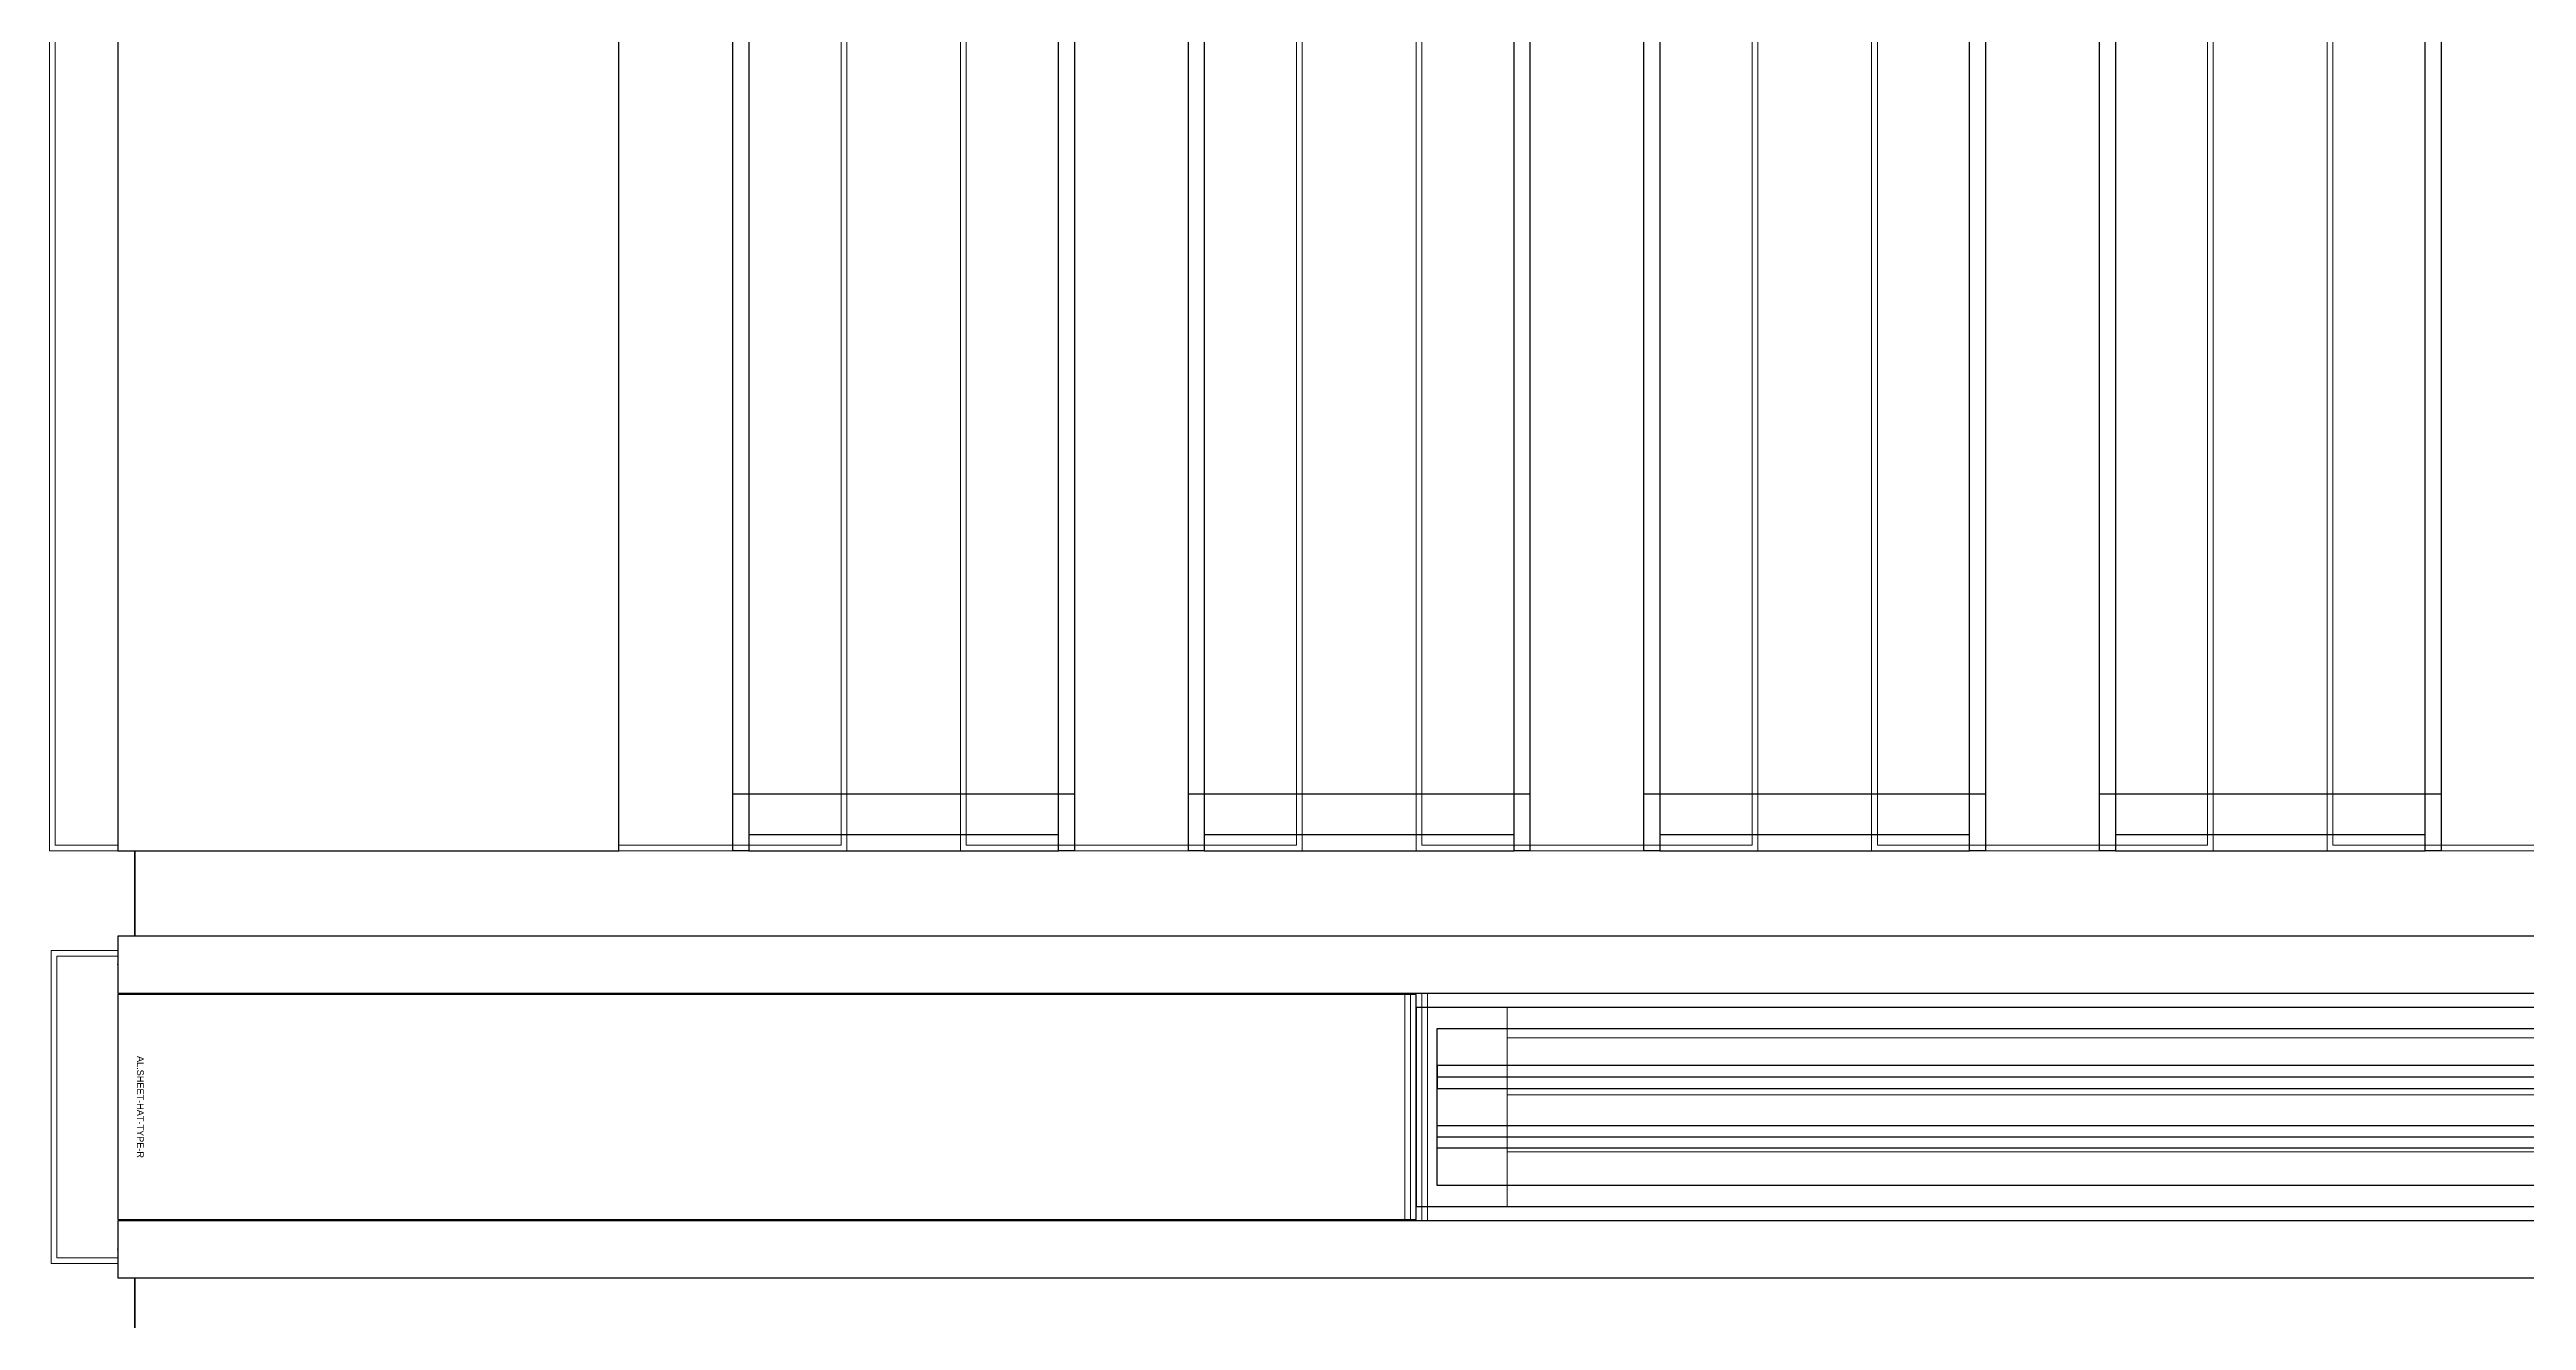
# Model space of a CAD drawing. Header units: millimetres. Extents: x 813027 to 1148939, y -931049 to -10.
# Drawn here: x 1005390 to 1007565, y -109973 to -108856 of the extents above; entities that cross this region are included whole.
import ezdxf
from ezdxf.enums import TextEntityAlignment as Align

# ---------------------------------------------------------------- set-up
doc = ezdxf.new("R2010")
doc.units = ezdxf.units.MM
for name, color, linetype in [('000 - WIPEOUT', 250, 'Continuous'), ('001 - ASCESSORIES', 1, 'Continuous'), ('A04_TUBE SERIES', 2, 'Continuous'), ('A11_ALU.SOLID SHEET', 7, 'Continuous')]:
    doc.layers.add(name, color=color, linetype=linetype)
doc.layers.add('A-GLAZ-CURT', color=2, linetype='Continuous', lineweight=9)
doc.layers.add('I-WALL-E', color=2, linetype='Continuous', lineweight=25)

# ---------------------------------------------------------------- blocks, each defined once
blk = doc.blocks.new('DPA_CP_Metal Ceiling Panel - Horizontal with Gap-20311979-4160 - LOWER PLATFORM LEVEL - REFLECTED CEILING GENERAL PLAN')
at = {"layer": 'A-GLAZ-CURT'}
for p, q in [((1005397.6, -109924.3), (1005397.6, -109649.3)), ((1005397.6, -109649.3), (1006591.3, -109649.3)), ((1005397.6, -109924.3), (1005397.6, -109649.3)), ((1005397.6, -109649.3), (1006591.3, -109649.3)), ((1006591.3, -109649.3), (1005397.6, -109649.3)), ((1005397.6, -109649.3), (1005397.6, -109924.3)), ((1006591.3, -109649.3), (1005397.6, -109649.3)), ((1005397.6, -109649.3), (1005397.6, -109924.3)), ((1005397.6, -109924.3), (1005397.6, -109649.3)), ((1005397.6, -109649.3), (1006591.3, -109649.3)), ((1005402.6, -109919.3), (1005402.6, -109654.3)), ((1005402.6, -109654.3), (1006586.3, -109654.3)), ((1006586.3, -109654.3), (1006586.3, -109919.3)), ((1006591.3, -109924.3), (1006591.3, -109649.3)), ((1006591.3, -109649.3), (1006591.3, -109924.3)), ((1006591.3, -109924.3), (1006591.3, -109649.3)), ((1006591.3, -109924.3), (1006591.3, -109649.3)), ((1006591.3, -109649.3), (1006591.3, -109924.3)), ((1005397.6, -109924.3), (1006591.3, -109924.3)), ((1006591.3, -109924.3), (1005397.6, -109924.3)), ((1005397.6, -109924.3), (1006591.3, -109924.3)), ((1005397.6, -109924.3), (1006591.3, -109924.3)), ((1006591.3, -109924.3), (1005397.6, -109924.3)), ((1005402.6, -109919.3), (1006586.3, -109919.3))]:
    blk.add_line(p, q, dxfattribs=at)
blk = doc.blocks.new('DPA_CP_Metal Ceiling Air Supply - Linear Diffuser Air Supply-14762131-4160 - LOWER PLATFORM LEVEL - REFLECTED CEILING GENERAL PLAN')
at = {"layer": 'A-GLAZ-CURT'}
h = blk.add_hatch(dxfattribs=at)
h.set_pattern_fill('FP_13', color=256, style=0, pattern_type=2)
h.set_pattern_definition([(180, (909396.33, -109824.28), (6e-15, 50), [])])
h.paths.add_polyline_path([(908676.3, -109874.3), (910116.3, -109874.3), (910116.3, -109699.3), (908676.3, -109699.3)])
for p, q in [((908601.3, -109924.3), (908601.3, -109649.3)), ((908601.3, -109649.3), (910191.3, -109649.3)), ((908601.3, -109924.3), (908601.3, -109649.3)), ((908601.3, -109649.3), (910191.3, -109649.3)), ((910191.3, -109649.3), (908601.3, -109649.3)), ((908601.3, -109649.3), (908601.3, -109924.3)), ((910191.3, -109649.3), (908601.3, -109649.3)), ((908601.3, -109649.3), (908601.3, -109924.3)), ((908601.3, -109924.3), (908601.3, -109649.3)), ((908601.3, -109649.3), (910191.3, -109649.3)), ((908606.3, -109919.3), (908606.3, -109654.3)), ((908606.3, -109654.3), (910186.3, -109654.3)), ((910186.3, -109654.3), (910186.3, -109919.3)), ((910191.3, -109924.3), (910191.3, -109649.3)), ((910191.3, -109649.3), (910191.3, -109924.3)), ((910191.3, -109924.3), (910191.3, -109649.3)), ((910191.3, -109924.3), (910191.3, -109649.3)), ((910191.3, -109649.3), (910191.3, -109924.3)), ((910116.3, -109699.3), (908676.3, -109699.3)), ((908676.3, -109699.3), (908676.3, -109874.3)), ((908676.3, -109874.3), (908676.3, -109699.3)), ((908676.3, -109699.3), (910116.3, -109699.3)), ((908676.3, -109874.3), (908676.3, -109699.3)), ((908676.3, -109699.3), (910116.3, -109699.3)), ((910116.3, -109699.3), (908676.3, -109699.3)), ((908676.3, -109699.3), (908676.3, -109874.3)), ((910116.3, -109874.3), (910116.3, -109699.3)), ((910116.3, -109699.3), (910116.3, -109874.3)), ((910116.3, -109699.3), (910116.3, -109874.3)), ((910116.3, -109874.3), (910116.3, -109699.3)), ((908676.3, -109874.3), (910116.3, -109874.3)), ((910116.3, -109874.3), (908676.3, -109874.3)), ((910116.3, -109874.3), (908676.3, -109874.3)), ((908676.3, -109874.3), (910116.3, -109874.3)), ((908601.3, -109924.3), (910191.3, -109924.3)), ((910191.3, -109924.3), (908601.3, -109924.3)), ((908601.3, -109924.3), (910191.3, -109924.3)), ((908601.3, -109924.3), (910191.3, -109924.3)), ((910191.3, -109924.3), (908601.3, -109924.3)), ((908606.3, -109919.3), (910186.3, -109919.3))]:
    blk.add_line(p, q, dxfattribs=at)
blk = doc.blocks.new('DPA_CP_Metal Ceiling Panel - Vertical Panel with Gap-23421707-4160 - LOWER PLATFORM LEVEL - REFLECTED CEILING GENERAL PLAN')
at = {"layer": 'A-GLAZ-CURT'}
for p, q in [((1005396.3, -109561.8), (1005396.3, -107941.8)), ((1005396.3, -107941.8), (1005696.3, -107941.8)), ((1005396.3, -109561.8), (1005396.3, -107941.8)), ((1005396.3, -107941.8), (1005696.3, -107941.8)), ((1005696.3, -107941.8), (1005396.3, -107941.8)), ((1005396.3, -107941.8), (1005396.3, -109561.8)), ((1005696.3, -107941.8), (1005396.3, -107941.8)), ((1005396.3, -107941.8), (1005396.3, -109561.8)), ((1005396.3, -109561.8), (1005396.3, -107941.8)), ((1005396.3, -107941.8), (1005696.3, -107941.8)), ((1005696.3, -109561.8), (1005696.3, -107941.8)), ((1005696.3, -107941.8), (1005696.3, -109561.8)), ((1005696.3, -109561.8), (1005696.3, -107941.8)), ((1005696.3, -109561.8), (1005696.3, -107941.8)), ((1005696.3, -107941.8), (1005696.3, -109561.8)), ((1005401.3, -109556.8), (1005401.3, -107946.8)), ((1005401.3, -107946.8), (1005691.3, -107946.8)), ((1005691.3, -107946.8), (1005691.3, -109556.8)), ((1005396.3, -109561.8), (1005696.3, -109561.8)), ((1005696.3, -109561.8), (1005396.3, -109561.8)), ((1005396.3, -109561.8), (1005696.3, -109561.8)), ((1005396.3, -109561.8), (1005696.3, -109561.8)), ((1005696.3, -109561.8), (1005396.3, -109561.8)), ((1005401.3, -109556.8), (1005691.3, -109556.8))]:
    blk.add_line(p, q, dxfattribs=at)
blk = doc.blocks.new('C-2-PP21-AR-4160-01-B_20250829-084021_EXCL')
at = {"layer": 'A-GLAZ-CURT'}
for name, p in [('DPA_CP_Metal Ceiling Panel - Vertical Panel with Gap-23421707-4160 - LOWER PLATFORM LEVEL - REFLECTED CEILING GENERAL PLAN', (-1047096.3, 105341.8)), ('DPA_CP_Metal Ceiling Panel - Vertical Panel with Gap-23421707-4160 - LOWER PLATFORM LEVEL - REFLECTED CEILING GENERAL PLAN', (-1046696.3, 105341.8)), ('DPA_CP_Metal Ceiling Panel - Vertical Panel with Gap-23421707-4160 - LOWER PLATFORM LEVEL - REFLECTED CEILING GENERAL PLAN', (-1046296.3, 105341.8)), ('DPA_CP_Metal Ceiling Panel - Vertical Panel with Gap-23421707-4160 - LOWER PLATFORM LEVEL - REFLECTED CEILING GENERAL PLAN', (-1045896.3, 105341.8)), ('DPA_CP_Metal Ceiling Panel - Vertical Panel with Gap-23421707-4160 - LOWER PLATFORM LEVEL - REFLECTED CEILING GENERAL PLAN', (-1045496.3, 105341.8)), ('DPA_CP_Metal Ceiling Panel - Vertical Panel with Gap-23421707-4160 - LOWER PLATFORM LEVEL - REFLECTED CEILING GENERAL PLAN', (-1045096.3, 105341.8)), ('DPA_CP_Metal Ceiling Panel - Horizontal with Gap-20311979-4160 - LOWER PLATFORM LEVEL - REFLECTED CEILING GENERAL PLAN', (-1047096.3, 105341.8)), ('DPA_CP_Metal Ceiling Air Supply - Linear Diffuser Air Supply-14762131-4160 - LOWER PLATFORM LEVEL - REFLECTED CEILING GENERAL PLAN', (-949096.3, 105341.8))]:
    blk.add_blockref(name, p, dxfattribs=at)
blk = doc.blocks.new('*U497')
blk.add_attdef('EXTR.OVL-LENGTH_', (-25, -59.1), '', height=5)
blk.add_wipeout([(-25, 0), (25, 0), (25, 12190), (-25, 12190)]).dxf.layer = '000 - WIPEOUT'
blk.add_point((0, 0))
at = {"layer": 'A04_TUBE SERIES', "color": 0}
blk.add_lwpolyline([(-25, 0), (25, 0), (25, 12190), (-25, 12190)], close=True, dxfattribs=at)
blk = doc.blocks.new('*U519')
blk.add_attdef('EXTR.OVL-LENGTH_', (-25, -59.1), '', height=5)
blk.add_wipeout([(-25, 0), (25, 0), (25, 12190), (-25, 12190)]).dxf.layer = '000 - WIPEOUT'
blk.add_point((0, 0))
at = {"layer": 'A04_TUBE SERIES', "color": 0}
blk.add_lwpolyline([(-25, 0), (25, 0), (25, 12190), (-25, 12190)], close=True, dxfattribs=at)
blk = doc.blocks.new('*U484')
at = {"layer": '001 - ASCESSORIES', "color": 0, "linetype": 'ByBlock'}
blk.add_lwpolyline([(800, 87.5), (-800, 87.5), (-800, -87.5), (800, -87.5)], close=True, dxfattribs=at)
at = {"layer": '001 - ASCESSORIES', "linetype": 'ByBlock'}
for points in [[(-781.5, 69), (781.5, 69), (781.5, -69), (-781.5, -69)], [(781.5, 36.3), (-781.5, 36.3), (-781.5, 16.3), (781.5, 16.3)], [(-781.5, -16.3), (781.5, -16.3), (781.5, -36.3), (-781.5, -36.3)]]:
    blk.add_lwpolyline(points, close=True, dxfattribs=at)
for points in [[(781.5, 26.3), (-781.5, 26.3)], [(-781.5, -26.3), (781.5, -26.3)]]:
    blk.add_lwpolyline(points, dxfattribs=at)
blk = doc.blocks.new('*U496')
at = {"layer": 'A11_ALU.SOLID SHEET', "color": 0}
blk.add_lwpolyline([(1140, -98.8), (1140, 98.8), (0, 98.8), (0, -98.8)], close=True, dxfattribs=at)
at = {"layer": 'Defpoints', "color": 250}
blk.add_point((0, 0), dxfattribs=at)
blk.add_text('AL.SHEET-HAT-TYPE-R', height=6, rotation=270, dxfattribs=at).set_placement((15, 0), align=Align.BOTTOM_CENTER)
blk = doc.blocks.new('*U521')
for p, q in [((-762.8, 5250), (-762.8, 5550)), ((-762.8, 4850), (-762.8, 5150)), ((-762.8, 4450), (-762.8, 4750)), ((-762.8, 4050), (-762.8, 4350))]:
    blk.add_line(p, q)
at = {"layer": 'A11_ALU.SOLID SHEET', "color": 0}
for points in [[(-812.5, 5550), (812.5, 5550), (812.5, 5536), (-812.5, 5536)], [(-812.5, 5264), (-798.5, 5264), (-798.5, 5536), (-812.5, 5536)], [(-812.5, 5264), (812.5, 5264), (812.5, 5250), (-812.5, 5250)], [(-812.5, 5150), (812.5, 5150), (812.5, 5136), (-812.5, 5136)], [(-812.5, 4864), (-798.5, 4864), (-798.5, 5136), (-812.5, 5136)], [(-812.5, 4864), (812.5, 4864), (812.5, 4850), (-812.5, 4850)], [(-812.5, 4750), (812.5, 4750), (812.5, 4736), (-812.5, 4736)], [(-812.5, 4464), (-798.5, 4464), (-798.5, 4736), (-812.5, 4736)], [(-812.5, 4464), (812.5, 4464), (812.5, 4450), (-812.5, 4450)], [(-812.5, 4350), (812.5, 4350), (812.5, 4336), (-812.5, 4336)], [(-812.5, 4064), (-798.5, 4064), (-798.5, 4336), (-812.5, 4336)], [(-812.5, 4064), (812.5, 4064), (812.5, 4050), (-812.5, 4050)]]:
    blk.add_lwpolyline(points, close=True, dxfattribs=at)
blk = doc.blocks.new('*U543')
blk.add_point((0, 0))
blk.add_wipeout([(812.5, 250), (812.5, 690), (-812.5, 690), (-812.5, 250)]).dxf.layer = '000 - WIPEOUT'
blk.add_point((0, 400))
at = {"layer": 'A11_ALU.SOLID SHEET', "color": 0}
blk.add_lwpolyline([(812.5, 250), (812.5, 690), (-812.5, 690), (-812.5, 250)], close=True, dxfattribs=at)
blk = doc.blocks.new('C-2-PP21-AR-4160-01-B_20250829-084416_NEWCL')
at = {"rotation": 90}
blk.add_blockref('*U521', (-35550, -3407.5), dxfattribs=at)
for name, p in [('*U496', (-41640, -4445)), ('*U484', (-39700, -4445))]:
    blk.add_blockref(name, p)
at = {"rotation": 270}
for name, p in [('*U497', (-41640, -4320)), ('*U519', (-41640, -4570))]:
    blk.add_blockref(name, p, dxfattribs=at)
at = {"layer": 'A11_ALU.SOLID SHEET', "color": 2, "rotation": 90}
blk.add_blockref('*U543', (-40950, -3407.5), dxfattribs=at)

msp = doc.modelspace()

# ---------------------------------------------------------------- linework, layer by layer
at = {"layer": 'I-WALL-E'}
for p, q in [((1005465, -109560), (1005465, -109647.5)), ((1005465, -109647.5), (1005465, -109560)), ((1005465, -109922.5), (1005465, -110010)), ((1005465, -110010), (1005465, -109922.5))]:
    msp.add_line(p, q, dxfattribs=at)

# ---------------------------------------------------------------- block references
msp.add_blockref('C-2-PP21-AR-4160-01-B_20250829-084021_EXCL', (1047090, -105340))

# ---------------------------------------------------------------- next in the draw order: block references
msp.add_blockref('C-2-PP21-AR-4160-01-B_20250829-084416_NEWCL', (1047090, -105340))

doc.saveas('drawing.dxf')
